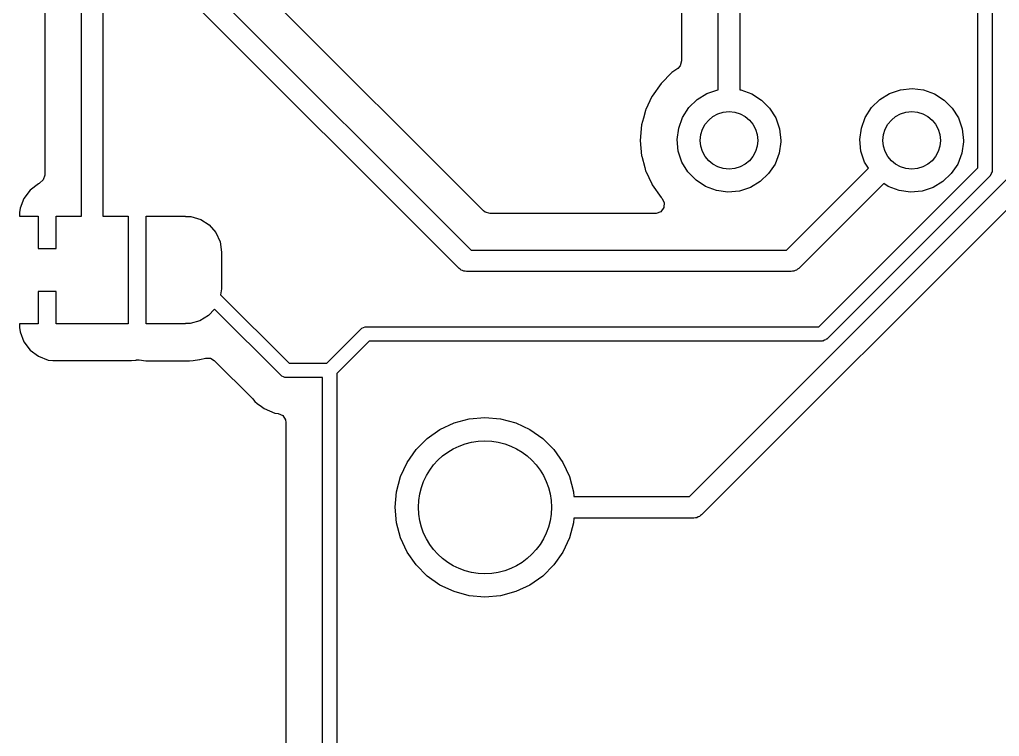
# Model space of a CAD drawing. Extents: x 87 to 209, y -135 to -60.
# Drawn here: x 143.14 to 156.76, y -118.99 to -109.02 of the extents above; entities that cross this region are included whole.
import ezdxf

# ---------------------------------------------------------------- set-up
doc = ezdxf.new("R2010")
doc.units = 0
doc.layers.add('BLACK', color=7, linetype='CONTINUOUS')

msp = doc.modelspace()

# ---------------------------------------------------------------- linework, layer by layer
at = {"layer": 'BLACK', "linetype": 'CONTINUOUS'}
for p, q in [((153.15, -106.116), (153.15, -109.996)), ((152.85, -109.995), (152.85, -106.179)), ((152.341, -106.441), (152.341, -109.594)), ((156.459, -111.079), (156.459, -106.669)), ((156.659, -106.628), (156.659, -111.121)), ((149.588, -111.679), (145.221, -107.313)), ((144.676, -107.487), (149.414, -112.225)), ((149.246, -112.481), (144.42, -107.655)), ((143.995, -111.752), (143.995, -108.246)), ((144.295, -108.184), (144.295, -111.752)), ((143.487, -108.509), (143.487, -111.181)), ((152.321, -109.662), (152.287, -109.697)), ((152.341, -109.594), (152.321, -109.662)), ((152.207, -109.754), (152.055, -109.906)), ((152.287, -109.697), (152.207, -109.754)), ((152.055, -109.906), (151.932, -110.082)), ((152.556, -110.131), (152.693, -110.047)), ((152.693, -110.047), (152.845, -109.995)), ((152.845, -109.995), (152.85, -109.995)), ((153.15, -109.996), (153.164, -109.997)), ((153.164, -109.997), (153.315, -110.051)), ((153.315, -110.051), (153.451, -110.137)), ((155.096, -110.131), (155.233, -110.047)), ((155.233, -110.047), (155.385, -109.995)), ((155.385, -109.995), (155.545, -109.978)), ((155.545, -109.978), (155.704, -109.997)), ((155.704, -109.997), (155.855, -110.051)), ((155.855, -110.051), (155.991, -110.137)), ((151.929, -110.087), (151.844, -110.269)), ((151.932, -110.082), (151.929, -110.087)), ((151.929, -110.087), (151.929, -110.087)), ((152.442, -110.243), (152.556, -110.131)), ((153.451, -110.137), (153.564, -110.251)), ((154.982, -110.243), (155.096, -110.131)), ((155.991, -110.137), (156.104, -110.251)), ((151.839, -110.282), (151.811, -110.389)), ((151.841, -110.277), (151.839, -110.282)), ((151.839, -110.282), (151.839, -110.282)), ((151.844, -110.269), (151.841, -110.277)), ((152.355, -110.378), (152.442, -110.243)), ((153.564, -110.251), (153.649, -110.387)), ((154.895, -110.378), (154.982, -110.243)), ((156.104, -110.251), (156.189, -110.387)), ((151.785, -110.484), (151.766, -110.698)), ((151.811, -110.389), (151.785, -110.484)), ((152.3, -110.529), (152.355, -110.378)), ((153.649, -110.387), (153.702, -110.539)), ((154.84, -110.529), (154.895, -110.378)), ((156.189, -110.387), (156.242, -110.539)), ((152.28, -110.688), (152.3, -110.529)), ((153.702, -110.539), (153.72, -110.698)), ((154.82, -110.688), (154.84, -110.529)), ((156.242, -110.539), (156.26, -110.698)), ((151.766, -110.698), (151.785, -110.913)), ((152.295, -110.848), (152.28, -110.688)), ((153.719, -110.719), (153.697, -110.877)), ((153.72, -110.698), (153.719, -110.719)), ((154.835, -110.848), (154.82, -110.688)), ((156.259, -110.719), (156.237, -110.877)), ((156.26, -110.698), (156.259, -110.719)), ((152.346, -111), (152.295, -110.848)), ((153.697, -110.877), (153.64, -111.028)), ((154.886, -111), (154.835, -110.848)), ((156.237, -110.877), (156.18, -111.028)), ((151.785, -110.913), (151.787, -110.918)), ((151.787, -110.918), (151.787, -110.918)), ((151.787, -110.918), (151.829, -111.074)), ((152.429, -111.138), (152.346, -111)), ((153.64, -111.028), (153.551, -111.161)), ((154.939, -111.087), (154.886, -111)), ((156.18, -111.028), (156.091, -111.161)), ((151.829, -111.074), (151.841, -111.12)), ((151.841, -111.12), (151.843, -111.125)), ((151.843, -111.125), (151.843, -111.125)), ((151.843, -111.125), (151.925, -111.301)), ((152.541, -111.253), (152.429, -111.138)), ((153.551, -111.161), (153.435, -111.272)), ((153.801, -112.225), (154.939, -111.087)), ((154.248, -113.291), (156.459, -111.079)), ((156.091, -111.161), (155.975, -111.272)), ((156.647, -111.157), (156.64, -111.179)), ((156.658, -111.136), (156.647, -111.157)), ((156.659, -111.121), (156.657, -111.128)), ((156.657, -111.128), (156.658, -111.136)), ((143.398, -111.301), (143.282, -111.389)), ((143.407, -111.298), (143.398, -111.301)), ((143.413, -111.295), (143.407, -111.298)), ((143.407, -111.298), (143.407, -111.298)), ((143.466, -111.249), (143.413, -111.295)), ((143.487, -111.181), (143.466, -111.249)), ((151.925, -111.301), (151.932, -111.315)), ((152.451, -115.653), (156.86, -111.243)), ((152.675, -111.341), (152.541, -111.253)), ((153.435, -111.272), (153.297, -111.354)), ((155.151, -111.299), (153.969, -112.481)), ((156.63, -111.191), (154.36, -113.462)), ((155.215, -111.341), (155.151, -111.299)), ((155.975, -111.272), (155.837, -111.354)), ((156.633, -111.184), (156.63, -111.191)), ((156.64, -111.179), (156.633, -111.184)), ((143.282, -111.389), (143.194, -111.505)), ((151.932, -111.315), (152.055, -111.491)), ((157.116, -111.411), (152.619, -115.909)), ((152.825, -111.397), (152.675, -111.341)), ((152.985, -111.418), (152.825, -111.397)), ((153.144, -111.404), (152.985, -111.418)), ((153.297, -111.354), (153.144, -111.404)), ((155.365, -111.397), (155.215, -111.341)), ((155.525, -111.418), (155.365, -111.397)), ((155.684, -111.404), (155.525, -111.418)), ((155.837, -111.354), (155.684, -111.404)), ((143.194, -111.505), (143.143, -111.641)), ((152.055, -111.491), (152.065, -111.501)), ((152.065, -111.501), (152.099, -111.564)), ((152.099, -111.564), (152.094, -111.634)), ((143.143, -111.641), (143.136, -111.704)), ((143.136, -111.704), (143.136, -111.752)), ((149.609, -111.696), (149.588, -111.679)), ((149.677, -111.716), (149.609, -111.696)), ((152.051, -111.691), (151.985, -111.716)), ((152.094, -111.634), (152.051, -111.691)), ((143.136, -111.752), (143.395, -111.752)), ((143.395, -111.752), (143.395, -112.202)), ((143.645, -112.202), (143.645, -111.752)), ((143.645, -111.752), (143.995, -111.752)), ((144.295, -111.752), (144.645, -111.752)), ((144.645, -111.752), (144.645, -113.252)), ((144.895, -113.252), (144.895, -111.752)), ((144.895, -111.752), (145.445, -111.752)), ((145.445, -111.752), (145.445, -111.757)), ((145.445, -111.757), (145.519, -111.757)), ((145.519, -111.757), (145.655, -111.798)), ((145.655, -111.798), (145.774, -111.875)), ((151.976, -111.716), (149.677, -111.716)), ((151.985, -111.716), (151.976, -111.716)), ((145.774, -111.875), (145.866, -111.982)), ((145.866, -111.982), (145.925, -112.111)), ((145.925, -112.111), (145.945, -112.252)), ((143.395, -112.202), (143.645, -112.202)), ((145.945, -112.252), (145.945, -112.752)), ((149.414, -112.225), (153.801, -112.225)), ((149.263, -112.491), (149.246, -112.481)), ((149.277, -112.505), (149.263, -112.491)), ((149.296, -112.51), (149.277, -112.505)), ((149.313, -112.52), (149.296, -112.51)), ((149.333, -112.52), (149.313, -112.52)), ((149.352, -112.525), (149.333, -112.52)), ((153.863, -112.525), (149.352, -112.525)), ((153.882, -112.52), (153.863, -112.525)), ((153.902, -112.52), (153.882, -112.52)), ((153.919, -112.51), (153.902, -112.52)), ((153.938, -112.505), (153.919, -112.51)), ((153.952, -112.491), (153.938, -112.505)), ((153.969, -112.481), (153.952, -112.491)), ((143.645, -112.802), (143.395, -112.802)), ((143.395, -112.802), (143.395, -113.252)), ((143.645, -113.252), (143.645, -112.802)), ((145.945, -112.764), (145.931, -112.846)), ((145.945, -112.752), (145.945, -112.764)), ((145.931, -112.846), (146.883, -113.799)), ((145.847, -113.045), (145.764, -113.136)), ((146.771, -113.97), (145.847, -113.045)), ((145.644, -113.211), (145.507, -113.248)), ((145.764, -113.136), (145.644, -113.211)), ((143.395, -113.252), (143.136, -113.252)), ((143.136, -113.252), (143.136, -113.3)), ((143.136, -113.3), (143.143, -113.362)), ((144.645, -113.252), (143.645, -113.252)), ((145.445, -113.252), (144.895, -113.252)), ((145.507, -113.248), (145.445, -113.247)), ((145.445, -113.247), (145.445, -113.252)), ((147.406, -113.799), (147.884, -113.32)), ((147.884, -113.32), (147.891, -113.316)), ((147.891, -113.316), (147.896, -113.31)), ((147.896, -113.31), (147.918, -113.303)), ((147.918, -113.303), (147.939, -113.292)), ((147.939, -113.292), (147.947, -113.293)), ((147.947, -113.293), (147.955, -113.291)), ((147.955, -113.291), (154.248, -113.291)), ((143.143, -113.362), (143.194, -113.499)), ((154.326, -113.479), (154.305, -113.49)), ((154.348, -113.472), (154.326, -113.479)), ((154.353, -113.465), (154.348, -113.472)), ((154.36, -113.462), (154.353, -113.465)), ((143.194, -113.499), (143.282, -113.615)), ((143.282, -113.615), (143.398, -113.702)), ((147.996, -113.491), (147.547, -113.94)), ((154.289, -113.491), (147.996, -113.491)), ((154.297, -113.488), (154.289, -113.491)), ((154.305, -113.49), (154.297, -113.488)), ((143.398, -113.702), (143.535, -113.754)), ((143.535, -113.754), (143.597, -113.76)), ((144.693, -113.76), (144.755, -113.754)), ((144.755, -113.754), (144.756, -113.753)), ((144.756, -113.753), (144.798, -113.752)), ((144.798, -113.752), (144.891, -113.765)), ((145.551, -113.76), (145.638, -113.749)), ((145.638, -113.749), (145.638, -113.749)), ((145.638, -113.749), (145.643, -113.749)), ((145.643, -113.749), (145.72, -113.727)), ((145.72, -113.727), (145.791, -113.729)), ((145.791, -113.729), (145.843, -113.76)), ((143.597, -113.76), (144.693, -113.76)), ((144.891, -113.765), (144.891, -113.765)), ((144.891, -113.765), (144.895, -113.766)), ((144.895, -113.766), (145.432, -113.766)), ((145.432, -113.766), (145.435, -113.766)), ((145.435, -113.766), (145.498, -113.767)), ((145.498, -113.767), (145.551, -113.76)), ((145.843, -113.76), (146.378, -114.295)), ((146.883, -113.799), (147.406, -113.799)), ((146.778, -113.973), (146.771, -113.97)), ((146.783, -113.98), (146.778, -113.973)), ((146.805, -113.987), (146.783, -113.98)), ((146.826, -113.998), (146.805, -113.987)), ((146.834, -113.996), (146.826, -113.998)), ((146.842, -113.999), (146.834, -113.996)), ((147.347, -113.999), (146.842, -113.999)), ((147.347, -123.044), (147.347, -113.999)), ((147.547, -113.94), (147.547, -123.002)), ((146.378, -114.295), (146.389, -114.307)), ((146.389, -114.307), (146.408, -114.333)), ((146.408, -114.333), (146.44, -114.357)), ((146.44, -114.357), (146.44, -114.357)), ((146.44, -114.357), (146.498, -114.402)), ((146.498, -114.402), (146.535, -114.43)), ((146.535, -114.43), (146.683, -114.492)), ((146.683, -114.492), (146.729, -114.498)), ((146.729, -114.498), (146.794, -114.526)), ((146.794, -114.526), (146.833, -114.586)), ((149.178, -114.628), (149.389, -114.572)), ((149.389, -114.572), (149.606, -114.553)), ((149.606, -114.553), (149.823, -114.572)), ((149.823, -114.572), (150.034, -114.628)), ((146.833, -114.586), (146.838, -114.623)), ((146.838, -114.623), (146.838, -122.996)), ((148.981, -114.72), (149.178, -114.628)), ((150.034, -114.628), (150.231, -114.72)), ((148.648, -114.999), (148.803, -114.845)), ((148.803, -114.845), (148.981, -114.72)), ((150.231, -114.72), (150.409, -114.845)), ((150.409, -114.845), (150.564, -114.999)), ((148.523, -115.178), (148.648, -114.999)), ((150.564, -114.999), (150.689, -115.178)), ((148.431, -115.375), (148.523, -115.178)), ((150.689, -115.178), (150.781, -115.375)), ((148.375, -115.586), (148.431, -115.375)), ((150.781, -115.375), (150.837, -115.586)), ((148.356, -115.803), (148.375, -115.586)), ((150.837, -115.586), (150.843, -115.653)), ((150.843, -115.653), (152.451, -115.653)), ((148.375, -116.02), (148.356, -115.803)), ((152.588, -115.933), (152.569, -115.938)), ((152.602, -115.919), (152.588, -115.933)), ((152.619, -115.909), (152.602, -115.919)), ((148.431, -116.23), (148.375, -116.02)), ((150.837, -116.02), (150.781, -116.23)), ((150.843, -115.953), (150.837, -116.02)), ((152.513, -115.953), (150.843, -115.953)), ((152.532, -115.948), (152.513, -115.953)), ((152.552, -115.948), (152.532, -115.948)), ((152.569, -115.938), (152.552, -115.948)), ((148.523, -116.428), (148.431, -116.23)), ((150.781, -116.23), (150.689, -116.428)), ((148.648, -116.606), (148.523, -116.428)), ((150.689, -116.428), (150.564, -116.606)), ((148.803, -116.76), (148.648, -116.606)), ((150.564, -116.606), (150.409, -116.76)), ((148.981, -116.885), (148.803, -116.76)), ((149.178, -116.977), (148.981, -116.885)), ((150.231, -116.885), (150.034, -116.977)), ((150.409, -116.76), (150.231, -116.885)), ((149.389, -117.034), (149.178, -116.977)), ((150.034, -116.977), (149.823, -117.034)), ((149.606, -117.053), (149.389, -117.034)), ((149.823, -117.034), (149.606, -117.053))]:
    msp.add_line(p, q, dxfattribs=at)
at = {"layer": 'BLACK'}
for centre, radius in [((153, -110.698), 0.4), ((155.54, -110.698), 0.4), ((149.606, -115.803), 0.925)]:
    msp.add_circle(centre, radius, dxfattribs=at)

doc.saveas('drawing.dxf')
